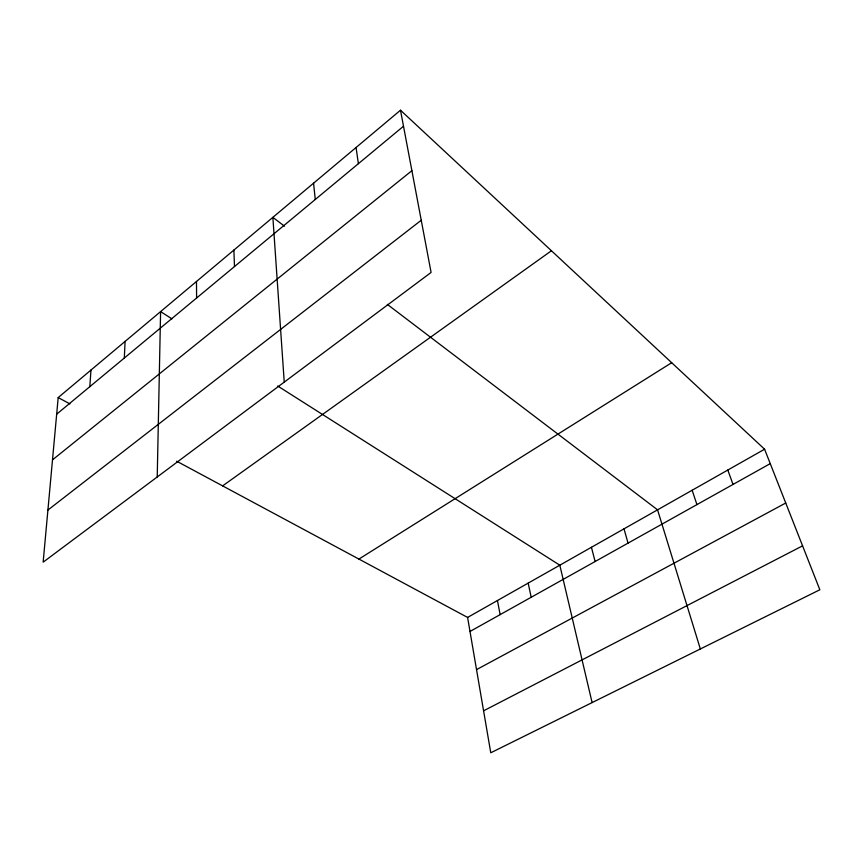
<?xml version="1.0" encoding="UTF-8"?>
<svg xmlns="http://www.w3.org/2000/svg" width="863" height="863" viewBox="0 0 863 863"><rect width="100%" height="100%" fill="white"/><g stroke="black" fill="none" stroke-linecap="round" stroke-linejoin="round"><path stroke-width="1.29" d="M157.228 476.969L160.594 311.619L171.931 318.825M124.315 358.026L125.081 341.435M89.817 386.667L90.971 370.065M58.188 397.584L43.15 562.169L431.09 272.449L400.486 110.216L58.188 397.584L69.946 403.895M56.678 414.186L403.506 126.225M52.503 459.86L411.888 170.68M47.907 510.065L421.241 220.238M222.622 485.88L551.435 250.755M358.911 559.073L671.684 362.708M467.595 617.433L764.586 449.213L819.85 589.774L490.767 752.784L467.595 617.433L176.688 461.22M470.001 631.468L770.249 463.625M476.527 669.623L785.74 503.01M483.582 710.821L802.579 545.837M277.713 386.009L559.817 565.2L592.104 702.579M284.488 226.182L272.87 217.357L284.24 382.115M387.336 304.391L657.563 509.839L700.346 648.976M400.486 110.216L764.586 449.213M727.8 470.044L733.021 484.434M692.137 490.249L696.937 504.607M624.003 528.836L628.037 543.118M591.435 547.282L595.114 561.522M528.178 583.118L531.177 597.261M497.444 600.529L500.141 614.618M356.052 147.519L358.393 163.69M313.56 183.193L315.265 199.493M233.884 250.087L234.488 266.559M196.484 281.478L196.602 298.015"/></g></svg>
